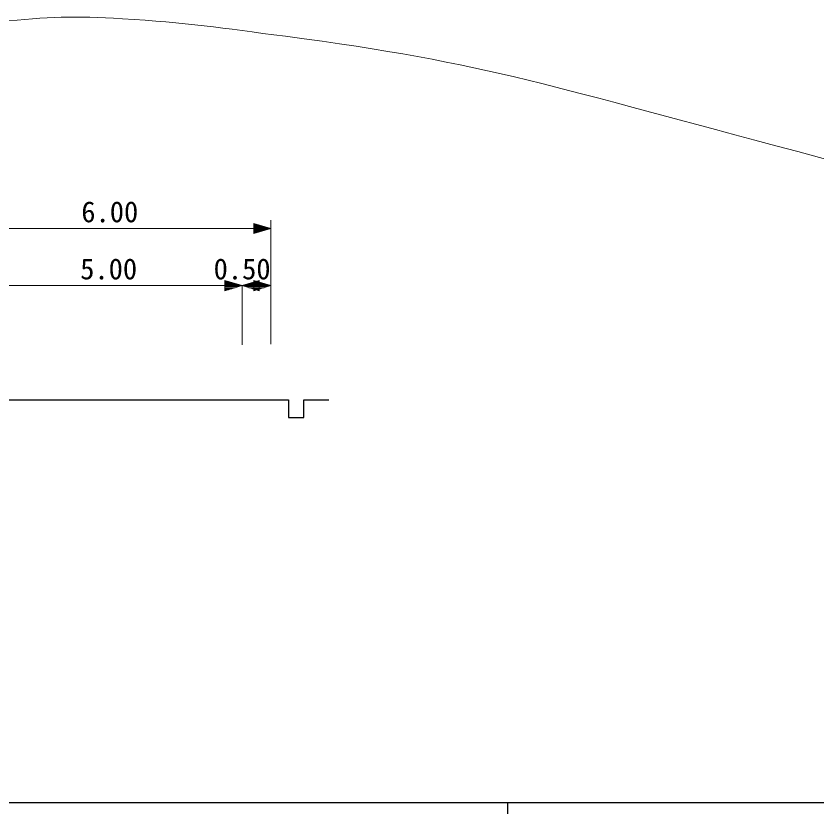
# Model space of a CAD drawing. Units: millimetres, scale not verified. Extents: x 40000 to 680000, y 20000 to 380000.
# Drawn here: x 324941 to 395104, y 204000 to 273932 of the extents above; entities that cross this region are included whole.
import ezdxf
from ezdxf.enums import TextEntityAlignment as Align

# ---------------------------------------------------------------- set-up
doc = ezdxf.new("R2010")
doc.units = ezdxf.units.MM
doc.header["$LTSCALE"] = 1000
for name, color, linetype, lineweight in [('M-BGD', 7, 'Continuous', 25), ('M-STR-HTXT', 7, 'Continuous', 13), ('M-TTL-BAND', 7, 'Continuous', 25)]:
    doc.layers.add(name, color=color, linetype=linetype, lineweight=lineweight)
doc.styles.add('ＭＳ ゴシック', font='')
doc.styles.get('ＭＳ ゴシック').set_extended_font_data('MS Gothic')

msp = doc.modelspace()

# ---------------------------------------------------------------- linework, layer by layer
at = {"layer": 'M-BGD'}
for p, q in [((315800, 240306), (348813, 240306)), ((348813, 240306), (348813, 238751)), ((350165, 238751), (350165, 240306)), ((350165, 240306), (352355, 240306)), ((348813, 238751), (350165, 238751))]:
    msp.add_line(p, q, dxfattribs=at)
at = {"layer": 'M-STR-HTXT'}
for p, q in [((483639, 237110), (393417, 262053)), ((347265, 255308), (345765, 255758)), ((345765, 255758), (345765, 254858)), ((346065, 255668), (345765, 255668)), ((345765, 255578), (346365, 255578)), ((346665, 255488), (345765, 255488)), ((345765, 255398), (346965, 255398)), ((347265, 256027), (347265, 245171)), ((318712, 255308), (345765, 255308)), ((347265, 255308), (345765, 254858)), ((347265, 255308), (345765, 255308)), ((345765, 255218), (346965, 255218)), ((346665, 255128), (345765, 255128)), ((345765, 255038), (346365, 255038)), ((346065, 254948), (345765, 254948)), ((344745, 250303), (343245, 250753)), ((343245, 250753), (343245, 249853)), ((343545, 250663), (343245, 250663)), ((343245, 250573), (343845, 250573)), ((344145, 250483), (343245, 250483)), ((344745, 250303), (346245, 250753)), ((345345, 250483), (346245, 250483)), ((346245, 250573), (345645, 250573)), ((347265, 250303), (345765, 250753)), ((345765, 250753), (345765, 249853)), ((346065, 250663), (345765, 250663)), ((345765, 250573), (346365, 250573)), ((346665, 250483), (345765, 250483)), ((345945, 250663), (346245, 250663)), ((346245, 249853), (346245, 250753)), ((321206, 250303), (343245, 250303)), ((343245, 250393), (344445, 250393)), ((344745, 250303), (343245, 249853)), ((344745, 250303), (343245, 250303)), ((343245, 250213), (344445, 250213)), ((344145, 250123), (343245, 250123)), ((343245, 250033), (343845, 250033)), ((343545, 249943), (343245, 249943)), ((344745, 250303), (346245, 249853)), ((344745, 250303), (346245, 250303)), ((344745, 250303), (344745, 245123)), ((346245, 250393), (345045, 250393)), ((346245, 250213), (345045, 250213)), ((345345, 250123), (346245, 250123)), ((346245, 250033), (345645, 250033)), ((345765, 250393), (346965, 250393)), ((347265, 250303), (345765, 249853)), ((347265, 250303), (345765, 250303)), ((345765, 250213), (346965, 250213)), ((346665, 250123), (345765, 250123)), ((345765, 250033), (346365, 250033)), ((346065, 249943), (345765, 249943)), ((345945, 249943), (346245, 249943))]:
    msp.add_line(p, q, dxfattribs=at)
msp.add_open_spline([(141023, 251060), (142649, 251308), (143155, 251351), (144530, 251432), (146767, 251564), (148044, 251523), (150264, 251216), (153137, 250818), (154741, 250463), (157513, 249611), (160085, 248820), (161436, 248093), (163842, 246888), (166811, 245401), (168223, 244119), (171087, 242439), (172561, 241573), (173340, 240994), (174892, 240275), (177378, 239122), (178794, 238503), (181401, 237660), (183560, 236962), (184806, 236677), (187027, 236217), (188766, 235857), (189751, 235706), (191511, 235469), (194636, 235048), (196399, 234896), (199544, 234658), (204003, 234319), (206514, 234298), (210986, 234252), (216850, 234191), (220141, 234273), (225997, 234603), (232717, 234983), (236476, 235311), (243173, 235983), (245194, 236186), (246346, 236188), (248339, 236578), (251189, 237136), (252768, 237563), (255534, 238444), (259645, 239754), (261812, 240888), (265732, 242691), (271646, 245411), (274812, 247263), (280392, 250616), (290913, 256939), (296151, 261541), (306771, 267697), (309227, 269121), (310702, 269759), (313349, 270786), (317183, 272273), (319461, 272930), (323546, 273410), (327703, 273898), (330079, 273932), (334257, 273694), (339859, 273374), (342975, 272875), (348539, 272152), (366357, 269836), (372482, 267571), (393417, 262053)], degree=3, knots=[0, 0, 0, 0, 1, 1, 1, 2, 2, 2, 3, 3, 3, 4, 4, 4, 5, 5, 5, 6, 6, 6, 7, 7, 7, 8, 8, 8, 9, 9, 9, 10, 10, 10, 11, 11, 11, 12, 12, 12, 13, 13, 13, 14, 14, 14, 15, 15, 15, 16, 16, 16, 17, 17, 17, 18, 18, 18, 19, 19, 19, 20, 20, 20, 21, 21, 21, 22, 22, 22, 23, 23, 23, 23], dxfattribs=at)
at = {"layer": 'M-TTL-BAND'}
for p, q in [((40000, 205000), (579000, 205000)), ((368000, 205000), (368000, 204000))]:
    msp.add_line(p, q, dxfattribs=at)

# ---------------------------------------------------------------- texts
at = {"layer": 'M-STR-HTXT', "style": 'ＭＳ ゴシック'}
for s, p in [('6.00', (333154, 255308)), ('5.00', (333056, 250303)), ('0.50', (344745, 250303))]:
    msp.add_text(s, height=1833, dxfattribs=at).set_placement(p, align=Align.BOTTOM_CENTER)

doc.saveas('drawing.dxf')
